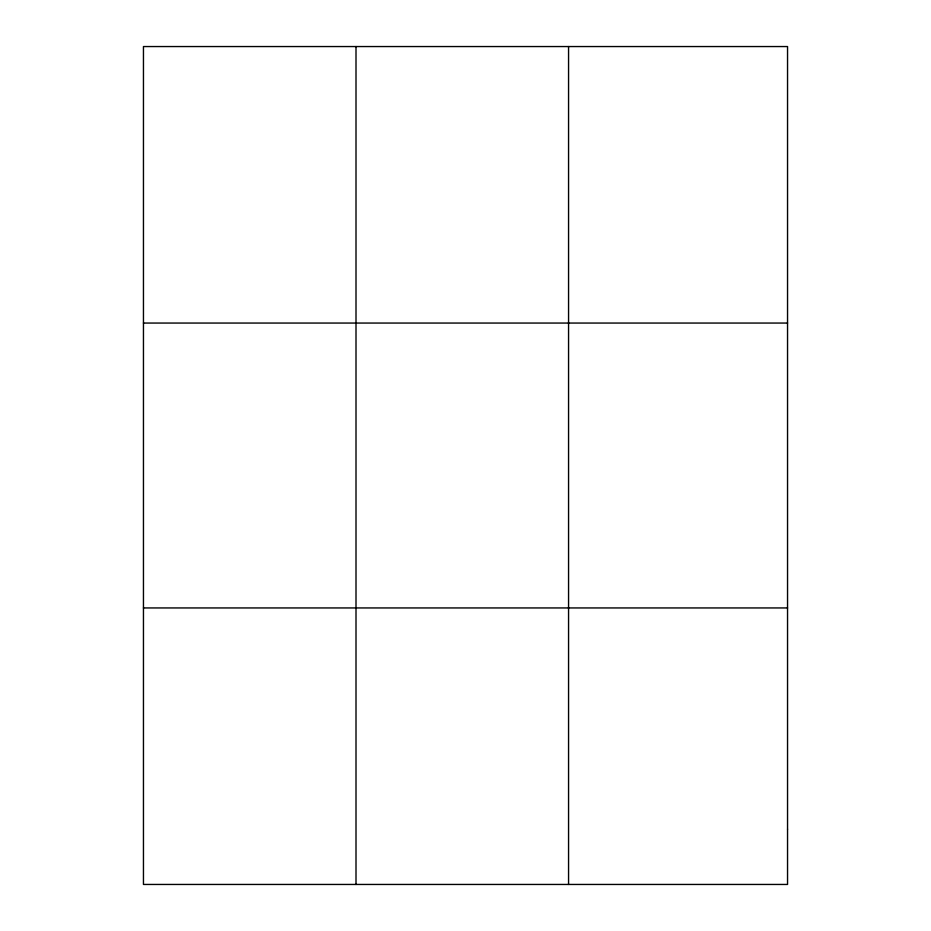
<?xml version="1.0" encoding="UTF-8"?>
<svg xmlns="http://www.w3.org/2000/svg" width="931" height="931" viewBox="0 0 931 931"><rect width="100%" height="100%" fill="white"/><g stroke="black" fill="none" stroke-linecap="round" stroke-linejoin="round"><path stroke-width="1.4" d="M356.003 46.55L356.003 884.45M568.562 46.55L568.562 884.45M143.455 323.057L787.545 323.057M143.455 607.943L787.545 607.943M787.545 829.149L787.545 884.45L143.455 884.45L143.455 46.55L787.545 46.55L787.545 829.149"/></g></svg>
